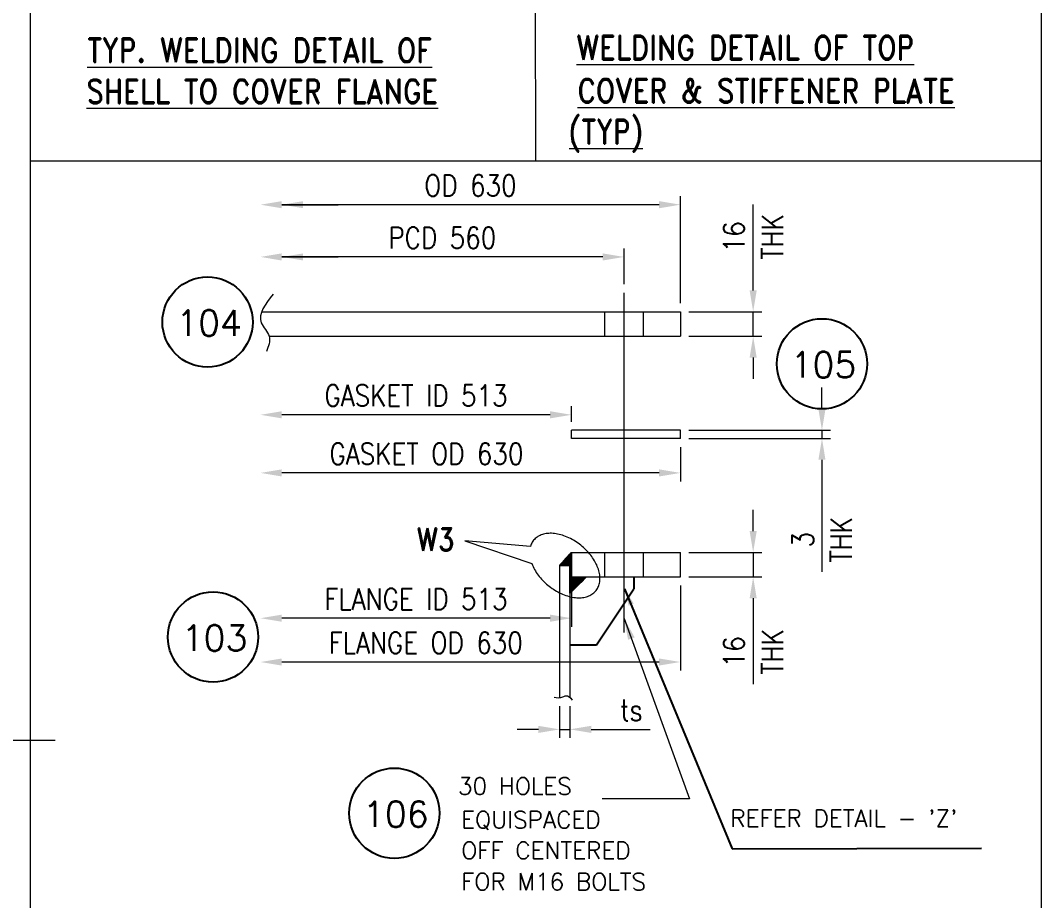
# Model space of a CAD drawing. Header units: inches. Extents: x -23478 to -9690, y -25762 to 11324.
# Drawn here: x -19582 to -18623, y 9472 to 10298 of the extents above; entities that cross this region are included whole.
import ezdxf
from ezdxf.enums import TextEntityAlignment as Align

# ---------------------------------------------------------------- set-up
doc = ezdxf.new("R2010")
doc.units = ezdxf.units.IN
doc.header["$LTSCALE"] = 200
doc.header["$MEASUREMENT"] = 0
for name, pattern in [('CENTER2', [1.125, 0.75, -0.125, 0.125, -0.125]), ('DASHED', [0.75, 0.5, -0.25]), ('HIDDEN', [0.375, 0.25, -0.125]), ('PHANTOM2', [1.25, 0.625, -0.125, 0.125, -0.125, 0.125, -0.125])]:
    doc.linetypes.add(name, pattern=pattern)
doc.layers.add('AM_5', color=3, linetype='Continuous', lineweight=15)
doc.layers.add('OBJECT', color=7, linetype='Continuous', lineweight=18)
doc.layers.add('DIMENSION', color=8, linetype='Continuous')
doc.layers.add('text', color=3, linetype='Continuous')
doc.styles.add('ROMAND', font='romand.shx', dxfattribs={"width": 0.8})
doc.styles.add('ROMANS', font='romans.shx', dxfattribs={"width": 0.85})
doc.styles.add('RS', font='ROMANS.shx', dxfattribs={"width": 0.8})
doc.dimstyles.new('A&A', dxfattribs={"dimscale": 8, "dimtxt": 2, "dimasz": 2, "dimexe": 0.7, "dimexo": 0.7, "dimgap": 0.7, "dimtad": 1, "dimzin": 12, "dimdsep": 46, "dimtxsty": 'ROMANS', "dimcen": 0.7, "dimclrd": 8, "dimclre": 8, "dimclrt": 3, "dimazin": 3, "dimtfac": 1, "dimtmove": 0, "dimatfit": 3, "dimfxl": 1, "dimarcsym": 0})
doc.dimstyles.new('VEP-8', dxfattribs={"dimscale": 8, "dimtxt": 2.5, "dimasz": 2.5, "dimexe": 1, "dimexo": 1, "dimgap": 1, "dimtad": 1, "dimdec": 1, "dimlfac": -1, "dimzin": 9, "dimdsep": 46, "dimtxsty": 'ROMANS', "dimcen": 0, "dimclrd": 256, "dimclre": 256, "dimclrt": 3, "dimadec": 0, "dimazin": 2, "dimtfac": 1, "dimtdec": 1, "dimtmove": 0, "dimatfit": 3, "dimfxl": 1, "dimlwd": -1, "dimlwe": -1, "dimarcsym": 1})
doc.dimstyles.new('VEP-8$0', dxfattribs={"dimscale": 8, "dimtxt": 2.5, "dimasz": 2.5, "dimexe": 1, "dimexo": 1, "dimgap": 1, "dimtad": 1, "dimdec": 1, "dimlfac": -1, "dimzin": 9, "dimdsep": 46, "dimtxsty": 'ROMANS', "dimcen": 0, "dimclrd": 256, "dimclre": 256, "dimclrt": 3, "dimadec": 0, "dimazin": 2, "dimtfac": 1, "dimtdec": 1, "dimtmove": 0, "dimatfit": 3, "dimfxl": 1, "dimlwd": -1, "dimlwe": -1, "dimarcsym": 1})

# ---------------------------------------------------------------- blocks, each defined once
blk = doc.blocks.new('*D82')
at = {"layer": 'AM_5', "color": 8, "transparency": 16777216}
for p, q in [((-18962.41, 10032.64), (-18962.41, 10133.09)), ((-18982.41, 10125.09), (-19336.53, 10125.09))]:
    blk.add_line(p, q, dxfattribs=at)
for points in [[(-19336.53, 10128.42), (-19336.53, 10121.75), (-19356.53, 10125.09)], [(-18982.41, 10128.42), (-18982.41, 10121.75), (-18962.41, 10125.09)]]:
    blk.add_solid(points, dxfattribs=at)
at = {"layer": 'Defpoints', "color": 0, "transparency": 16777216}
for p in [(-19356.53, 10125.09), (-19356.53, 10125.09), (-18962.41, 10024.64, 0.87)]:
    blk.add_point(p, dxfattribs=at)
at = {"layer": 'AM_5', "color": 3, "transparency": 16777216, "insert": (-19159.47, 10143.09), "char_height": 20, "attachment_point": 5, "style": 'ROMANS'}
blk.add_mtext('OD 630', dxfattribs=at)
blk = doc.blocks.new('*D83')
at = {"layer": 'AM_5', "color": 8, "transparency": 16777216}
for p, q in [((-19015.21, 10050.44), (-19015.21, 10084.06)), ((-19035.21, 10076.06), (-19336.53, 10076.06))]:
    blk.add_line(p, q, dxfattribs=at)
for points in [[(-19336.53, 10079.39), (-19336.53, 10072.72), (-19356.53, 10076.06)], [(-19035.21, 10079.39), (-19035.21, 10072.72), (-19015.21, 10076.06)]]:
    blk.add_solid(points, dxfattribs=at)
at = {"layer": 'Defpoints', "color": 0, "transparency": 16777216}
for p in [(-19356.53, 10076.06), (-19356.53, 10076.06), (-19015.21, 10042.44)]:
    blk.add_point(p, dxfattribs=at)
at = {"layer": 'AM_5', "color": 3, "transparency": 16777216, "insert": (-19185.87, 10094.06), "char_height": 20, "attachment_point": 5, "style": 'ROMANS'}
blk.add_mtext('PCD 560', dxfattribs=at)
blk = doc.blocks.new('*D84')
at = {"layer": 'AM_5', "color": 8, "transparency": 16777216}
for p, q in [((-19064.64, 9767.75), (-19064.64, 9729.06)), ((-19084.64, 9737.06), (-19336.53, 9737.06))]:
    blk.add_line(p, q, dxfattribs=at)
for points in [[(-19336.53, 9740.39), (-19336.53, 9733.73), (-19356.53, 9737.06)], [(-19084.64, 9740.39), (-19084.64, 9733.73), (-19064.64, 9737.06)]]:
    blk.add_solid(points, dxfattribs=at)
at = {"layer": 'Defpoints', "color": 0, "transparency": 16777216}
for p in [(-19064.64, 9775.75, 0.87), (-19356.53, 9737.06), (-19356.53, 9737.06)]:
    blk.add_point(p, dxfattribs=at)
at = {"layer": 'AM_5', "color": 3, "transparency": 16777216, "insert": (-19210.59, 9755.06), "char_height": 20, "attachment_point": 5, "style": 'ROMANS'}
blk.add_mtext('FLANGE ID 513 ', dxfattribs=at)
blk = doc.blocks.new('*D85')
at = {"layer": 'AM_5', "color": 8, "transparency": 16777216}
for p, q in [((-18962.41, 9767.75), (-18962.41, 9687.94)), ((-18982.41, 9695.94), (-19336.53, 9695.94))]:
    blk.add_line(p, q, dxfattribs=at)
for points in [[(-19336.53, 9699.28), (-19336.53, 9692.61), (-19356.53, 9695.94)], [(-18982.41, 9699.28), (-18982.41, 9692.61), (-18962.41, 9695.94)]]:
    blk.add_solid(points, dxfattribs=at)
at = {"layer": 'Defpoints', "color": 0, "transparency": 16777216}
for p in [(-18962.41, 9775.75, 0.87), (-19356.53, 9695.94), (-19356.53, 9695.94)]:
    blk.add_point(p, dxfattribs=at)
at = {"layer": 'AM_5', "color": 3, "transparency": 16777216, "insert": (-19201.36, 9713.94), "char_height": 20, "attachment_point": 5, "style": 'ROMANS'}
blk.add_mtext('FLANGE OD 630', dxfattribs=at)
blk = doc.blocks.new('*D86')
at = {"layer": 'AM_5', "color": 8, "transparency": 16777216}
for p, q in [((-18894.05, 10044.64), (-18894.05, 10125.16)), ((-18954.41, 10024.64), (-18886.05, 10024.64)), ((-18894.05, 10001.6), (-18894.05, 10024.64)), ((-18954.41, 10001.6), (-18886.05, 10001.6)), ((-18894.05, 9981.6), (-18894.05, 9961.6))]:
    blk.add_line(p, q, dxfattribs=at)
for points in [[(-18897.39, 10044.64), (-18890.72, 10044.64), (-18894.05, 10024.64)], [(-18897.39, 9981.6), (-18890.72, 9981.6), (-18894.05, 10001.6)]]:
    blk.add_solid(points, dxfattribs=at)
at = {"layer": 'Defpoints', "color": 0, "transparency": 16777216}
for p in [(-18962.41, 10024.64, 0.87), (-18962.41, 10001.6, 0.87), (-18894.05, 10001.6)]:
    blk.add_point(p, dxfattribs=at)
at = {"layer": 'AM_5', "color": 3, "transparency": 16777216, "char_height": 20, "attachment_point": 5, "rotation": 90, "style": 'ROMANS'}
for s, insert in [('THK', (-18876.05, 10094.9)), ('16', (-18912.05, 10094.9))]:
    blk.add_mtext(s, dxfattribs=dict(at, insert=insert))
blk = doc.blocks.new('*D87')
at = {"layer": 'AM_5', "color": 8, "transparency": 16777216}
for p, q in [((-18829.49, 9933.4), (-18829.49, 9953.4)), ((-18954.41, 9913.4), (-18821.49, 9913.4)), ((-18829.49, 9913.4), (-18829.49, 9905.67)), ((-18954.41, 9905.67), (-18821.49, 9905.67)), ((-18829.49, 9885.67), (-18829.49, 9780.45))]:
    blk.add_line(p, q, dxfattribs=at)
for points in [[(-18832.83, 9933.4), (-18826.16, 9933.4), (-18829.49, 9913.4)], [(-18832.83, 9885.67), (-18826.16, 9885.67), (-18829.49, 9905.67)]]:
    blk.add_solid(points, dxfattribs=at)
at = {"layer": 'Defpoints', "color": 0, "transparency": 16777216}
for p in [(-18962.41, 9913.4, 0.87), (-18829.49, 9913.4), (-18962.41, 9905.67, 0.87)]:
    blk.add_point(p, dxfattribs=at)
at = {"layer": 'AM_5', "color": 3, "transparency": 16777216, "char_height": 20, "attachment_point": 5, "rotation": 90, "style": 'ROMANS'}
for s, insert in [('THK', (-18811.49, 9810.71)), ('3', (-18847.49, 9810.71))]:
    blk.add_mtext(s, dxfattribs=dict(at, insert=insert))
blk = doc.blocks.new('*D88')
at = {"layer": 'AM_5', "color": 8, "transparency": 16777216}
for p, q in [((-18894.05, 9818.79), (-18894.05, 9838.79)), ((-18954.41, 9798.79), (-18886.05, 9798.79)), ((-18894.05, 9798.79), (-18894.05, 9775.75)), ((-18954.41, 9775.75), (-18886.05, 9775.75)), ((-18894.05, 9755.75), (-18894.05, 9675.22))]:
    blk.add_line(p, q, dxfattribs=at)
for points in [[(-18897.39, 9818.79), (-18890.72, 9818.79), (-18894.05, 9798.79)], [(-18897.39, 9755.75), (-18890.72, 9755.75), (-18894.05, 9775.75)]]:
    blk.add_solid(points, dxfattribs=at)
at = {"layer": 'Defpoints', "color": 0, "transparency": 16777216}
for p in [(-18962.41, 9798.79, 0.87), (-18962.41, 9775.75, 0.87), (-18894.05, 9775.75)]:
    blk.add_point(p, dxfattribs=at)
at = {"layer": 'AM_5', "color": 3, "transparency": 16777216, "char_height": 20, "attachment_point": 5, "rotation": 90, "style": 'ROMANS'}
for s, insert in [('THK', (-18876.05, 9705.48)), ('16\\P', (-18912.05, 9705.48))]:
    blk.add_mtext(s, dxfattribs=dict(at, insert=insert))
blk = doc.blocks.new('*D89')
at = {"layer": 'AM_5', "color": 8, "transparency": 16777216}
for p, q in [((-19064.64, 9921.4), (-19064.64, 9935.91)), ((-19084.64, 9927.91), (-19336.53, 9927.91))]:
    blk.add_line(p, q, dxfattribs=at)
for points in [[(-19336.53, 9931.24), (-19336.53, 9924.57), (-19356.53, 9927.91)], [(-19084.64, 9931.24), (-19084.64, 9924.57), (-19064.64, 9927.91)]]:
    blk.add_solid(points, dxfattribs=at)
at = {"layer": 'Defpoints', "color": 0, "transparency": 16777216}
for p in [(-19356.53, 9927.91), (-19356.53, 9927.91), (-19064.64, 9913.4, 0.87)]:
    blk.add_point(p, dxfattribs=at)
at = {"layer": 'AM_5', "color": 3, "transparency": 16777216, "insert": (-19210.59, 9945.91), "char_height": 20, "attachment_point": 5, "style": 'ROMANS'}
blk.add_mtext('GASKET ID 513', dxfattribs=at)
blk = doc.blocks.new('*D90')
at = {"layer": 'AM_5', "color": 8, "transparency": 16777216}
for p, q in [((-18962.41, 9897.67), (-18962.41, 9865.39)), ((-18982.41, 9873.39), (-19336.53, 9873.39))]:
    blk.add_line(p, q, dxfattribs=at)
for points in [[(-19336.53, 9876.73), (-19336.53, 9870.06), (-19356.53, 9873.39)], [(-18982.41, 9876.73), (-18982.41, 9870.06), (-18962.41, 9873.39)]]:
    blk.add_solid(points, dxfattribs=at)
at = {"layer": 'Defpoints', "color": 0, "transparency": 16777216}
for p in [(-18962.41, 9905.67, 0.87), (-19356.53, 9873.39), (-19356.53, 9873.39)]:
    blk.add_point(p, dxfattribs=at)
at = {"layer": 'AM_5', "color": 3, "transparency": 16777216, "insert": (-19200.76, 9891.39), "char_height": 20, "attachment_point": 5, "style": 'ROMANS'}
blk.add_mtext('GASKET OD 630', dxfattribs=at)
blk = doc.blocks.new('*D91')
at = {"layer": 'AM_5', "color": 8, "transparency": 16777216}
for p, q in [((-19075.71, 9654.45), (-19075.71, 9624.74)), ((-19066.11, 9654.65), (-19066.11, 9624.74)), ((-19095.71, 9632.74), (-19115.71, 9632.74)), ((-19075.71, 9632.74), (-19066.11, 9632.74)), ((-19046.11, 9632.74), (-18990.68, 9632.74))]:
    blk.add_line(p, q, dxfattribs=at)
for points in [[(-19095.71, 9636.08), (-19095.71, 9629.41), (-19075.71, 9632.74)], [(-19046.11, 9636.08), (-19046.11, 9629.41), (-19066.11, 9632.74)]]:
    blk.add_solid(points, dxfattribs=at)
at = {"layer": 'Defpoints', "color": 0, "transparency": 16777216}
for p in [(-19075.71, 9662.45, 0.87), (-19066.11, 9662.65), (-19066.11, 9632.74)]:
    blk.add_point(p, dxfattribs=at)
at = {"layer": 'AM_5', "color": 3, "transparency": 16777216, "insert": (-19008.39, 9650.74), "char_height": 20, "attachment_point": 5, "style": 'ROMANS'}
blk.add_mtext('ts', dxfattribs=at)

msp = doc.modelspace()

# ---------------------------------------------------------------- hatches: boundary and pattern name
at = {"layer": 'DIMENSION', "linetype": 'DASHED'}
h = msp.add_hatch(dxfattribs=at)
h.set_pattern_fill('ANSI37', color=5, scale=0.5, angle=180)
h.paths.add_polyline_path([(-19066.11, 9760.56), (-19050.72, 9775.75), (-19064.64, 9775.75), (-19064.64, 9798.79), (-19075.71, 9786.47), (-19066.11, 9786.47)])
h.paths.add_polyline_path([(-19312.33, 9770.06), (-19108.85, 9770.06), (-19108.85, 9740.06), (-19312.33, 9740.06)], flags=9)

# ---------------------------------------------------------------- linework, layer by layer
at = {"layer": 'DIMENSION', "color": 7, "linetype": 'DASHED'}
for p, q in [((-19006.11, 9775.75, -2.16), (-19006.11, 9764.56, -2.16)), ((-19041.11, 9712.06, -2.16), (-19006.11, 9764.56, -2.16)), ((-19066.11, 9712.06, -2.16), (-19041.11, 9712.06, -2.16))]:
    msp.add_line(p, q, dxfattribs=at)
at = {"layer": 'OBJECT', "color": 252, "lineweight": 15}
for p, q in [((-19572.66, 11204.03), (-19572.66, 7731.27, 0.02)), ((-19098.04, 10166.17, 0.81), (-19100.94, 11199.9, 0.04)), ((-18623.33, 8237.31, 2), (-18623.34, 11204.03)), ((-19572.75, 10166.17, 0.11), (-18623.33, 10166.18, 1.51)), ((-20946.36, 9622.74, -3.03), (-19549.26, 9622.74))]:
    msp.add_line(p, q, dxfattribs=at)
at = {"layer": 'OBJECT', "color": 1, "linetype": 'CENTER2', "lineweight": 15, "ltscale": 12}
msp.add_line((-19015.21, 9723.71, -2.16), (-19015.21, 10042.44, -3.03), dxfattribs=at)
at = {"layer": 'OBJECT', "lineweight": 15}
for p, q in [((-19355.42, 10024.64, -2.16), (-18962.41, 10024.64, -2.16)), ((-19033.45, 10001.6, -2.16), (-19033.45, 10024.64, -2.16)), ((-18996.97, 10001.6, -2.16), (-18996.97, 10024.64, -2.16)), ((-18962.41, 10024.64, -2.16), (-18962.41, 10001.6, -2.16)), ((-19348.42, 10001.6, -2.16), (-18962.41, 10001.6, -2.16)), ((-19064.64, 9798.79, -2.16), (-18962.41, 9798.79, -2.16)), ((-19064.64, 9798.79, -2.16), (-19064.64, 9775.75, -2.16)), ((-19033.45, 9775.75, -2.16), (-19033.45, 9798.79, -2.16)), ((-18996.97, 9775.75, -2.16), (-18996.97, 9798.79, -2.16)), ((-18962.41, 9775.75, -2.16), (-18962.41, 9798.79, -2.16)), ((-19075.71, 9786.47, -2.16), (-19066.11, 9786.47, -2.16)), ((-19066.11, 9786.47, -2.16), (-19066.11, 9662.65, -2.16)), ((-19064.64, 9775.75, -2.16), (-18962.41, 9775.75, -2.16))]:
    msp.add_line(p, q, dxfattribs=at)
at = {"layer": 'OBJECT', "lineweight": 15, "ltscale": 0.8}
for p, q in [((-19064.64, 9905.67, -2.16), (-19064.64, 9913.4, -2.16)), ((-18962.41, 9913.4, -2.16), (-19064.64, 9913.4, -2.16)), ((-18962.41, 9905.67, -2.16), (-18962.41, 9913.4, -2.16)), ((-18962.41, 9905.67, -2.16), (-19064.64, 9905.67, -2.16)), ((-19075.71, 9786.47, -2.16), (-19064.64, 9798.79, -2.16)), ((-19066.11, 9760.56, -2.16), (-19050.72, 9775.75, -2.16))]:
    msp.add_line(p, q, dxfattribs=at)
at = {"layer": 'OBJECT', "color": 252, "linetype": 'PHANTOM2', "lineweight": 15, "ltscale": 5}
for p, q in [((-19103.2, 9804.21, -2.16), (-19164.61, 9809.54, -2.16)), ((-19164.61, 9809.54, -2.16), (-19101.87, 9788.31, -2.16))]:
    msp.add_line(p, q, dxfattribs=at)
at = {"layer": 'OBJECT', "linetype": 'HIDDEN', "lineweight": 15, "ltscale": 8}
msp.add_line((-19075.71, 9786.47, -2.16), (-19075.71, 9662.45, -2.16), dxfattribs=at)
at = {"layer": 'OBJECT', "color": 252, "linetype": 'PHANTOM2', "lineweight": 15, "ltscale": 5}
msp.add_ellipse((-19070.91, 9786.47, -2.16), major_axis=(-29.29, 23.62), ratio=0.645571, start_param=0.834892, end_param=6.55262, dxfattribs=at)
at = {"layer": 'OBJECT', "lineweight": 15, "ltscale": 0.8}
for points in [[(-19344.72, 10040.99, -3.03), (-19355.82, 10014.31, -3.03), (-19348.42, 10001.6, -2.16), (-19350.89, 9987.21, -3.03)], [(-19080.98, 9662.91, -3.03), (-19072.6, 9663.12, -3.03), (-19069.77, 9664.27, -3.03), (-19063.91, 9660.29, -3.03)]]:
    msp.add_spline(points, degree=3, dxfattribs=at)
at = {"layer": 'text', "color": 4}
for centre in [(-19406.22, 10014.96, -3.03), (-18829.49, 9975.76, -3.03), (-19401.03, 9719.4, -3.03), (-19230.88, 9554.05, -2.88)]:
    msp.add_circle(centre, 42.36, dxfattribs=at)

# ---------------------------------------------------------------- texts
at = {"layer": 'DIMENSION', "color": 3, "style": 'ROMANS'}
for s, p in [('104', (-19404.85, 10014.07, -3.03)), ('105', (-18828.12, 9974.87, -3.03)), ('103', (-19399.66, 9718.51, -3.03)), ('106', (-19229.51, 9553.16, -2.88))]:
    msp.add_text(s, height=24, dxfattribs=at).set_placement(p, align=Align.MIDDLE_CENTER)
at = {"layer": 'OBJECT', "color": 3, "lineweight": 15, "style": 'RS'}
for s, p in [('30 HOLES ', (-19171.19, 9571.5, -3.03)), ("REFER DETAIL - 'Z'", (-18915.57, 9541.35)), ('EQUISPACED', (-19168.11, 9539.96, -3.03)), ('OFF CENTERED', (-19168.11, 9511.14, -3.03)), ('FOR M16 BOLTS', (-19168.11, 9481.85, -3.03))]:
    msp.add_text(s, height=16, dxfattribs=at).set_placement(p)
at = {"layer": 'text', "color": 3, "lineweight": 15, "style": 'ROMAND', "width": 0.85}
for s, height, p in [('%%UTYP. WELDING DETAIL OF', 22.6022, (-19519.1, 10258.68, 0.04)), ('%%UWELDING DETAIL OF TOP', 22.6022, (-19059.94, 10261.12, 0.04)), ('%%USHELL TO COVER FLANGE', 22.6022, (-19519.95, 10220.09, 0.04)), ('%%UCOVER & STIFFENER PLATE', 22.6022, (-19058.93, 10220.72, 0.04)), ('%%U(TYP)', 22.602, (-19066.8, 10182.35, 0.82))]:
    msp.add_text(s, height=height, rotation=0.00011, dxfattribs=at).set_placement(p)
at = {"layer": 'text', "color": 2, "lineweight": 15, "style": 'ROMAND', "width": 0.85}
msp.add_text('W3', height=21.251, rotation=359.99989, dxfattribs=at).set_placement((-19192.1, 9810.96, -2.16), align=Align.MIDDLE_CENTER)

# ---------------------------------------------------------------- dimensions: what is measured, and where the dimension line sits
at = {"layer": 'AM_5'}
for base, p1, p2, text, override, picture, middle in [((-19356.53, 10125.09, -3.03), (-18962.41, 10024.64, -2.16), (-19356.53, 10125.09, -3.03), 'OD 630', {"dimtxt": 2.5, "dimtxsty": 'ROMANS', "dimclrd": 8, "dimclre": 8, "dimtfill": 0}, '*D82', (-19159.47, 10143.09, -3.03)), ((-19356.53, 9927.91, -3.03), (-19064.64, 9913.4, -2.16), (-19356.53, 9927.91, -3.03), 'GASKET ID 513', {"dimtxt": 2.5, "dimtxsty": 'ROMANS', "dimclrd": 8, "dimclre": 8, "dimtfill": 0}, '*D89', (-19210.59, 9945.91, -3.03)), ((-19356.53, 9737.06, -3.03), (-19064.64, 9775.75, -2.16), (-19356.53, 9737.06, -3.03), 'FLANGE ID 513 ', {"dimtxt": 2.5, "dimtxsty": 'ROMANS', "dimclrd": 8, "dimclre": 8, "dimtfill": 0}, '*D84', (-19210.59, 9755.06, -3.03)), ((-19066.11, 9632.74, -3.03), (-19075.71, 9662.45, -2.16), (-19066.11, 9662.65, -3.03), 'ts', {"dimclrd": 8, "dimclre": 8}, '*D91', (-19008.39, 9650.74, -3.03))]:
    dim = msp.add_linear_dim(base=base, p1=p1, p2=p2, text=text, dimstyle='VEP-8$0', override=override, dxfattribs=at)
    dim.commit()
    dim.dimension.update_dxf_attribs({"geometry": picture, "text_midpoint": middle})
for base, p1, p2, text, picture, middle in [((-19356.53, 10076.06, -3.03), (-19015.21, 10042.44, -3.03), (-19356.53, 10076.06, -3.03), 'PCD 560', '*D83', (-19185.87, 10076.06, -3.03)), ((-19356.53, 9873.39, -3.03), (-18962.41, 9905.67, -2.16), (-19356.53, 9873.39, -3.03), 'GASKET OD 630', '*D90', (-19200.76, 9873.39, -3.03)), ((-19356.53, 9695.94, -3.03), (-18962.41, 9775.75, -2.16), (-19356.53, 9695.94, -3.03), 'FLANGE OD 630', '*D85', (-19201.36, 9695.94, -3.03))]:
    dim = msp.add_linear_dim(base=base, p1=p1, p2=p2, text=text, dimstyle='VEP-8$0', override={"dimtxt": 2.5, "dimtxsty": 'ROMANS', "dimclrd": 8, "dimclre": 8, "dimtfill": 0}, dxfattribs=at)
    dim.commit()
    dim.dimension.update_dxf_attribs({"geometry": picture, "text_midpoint": middle, "dimtype": 160})
for base, p1, p2, text, override, picture, middle in [((-18894.05, 10001.6, -3.03), (-18962.41, 10024.64, -2.16), (-18962.41, 10001.6, -2.16), '16\\XTHK', {"dimtxt": 2.5, "dimtxsty": 'ROMANS', "dimclrd": 8, "dimclre": 8, "dimtfill": 0}, '*D86', (-18894.05, 10094.9, -3.03)), ((-18829.49, 9913.4, -3.03), (-18962.41, 9905.67, -2.16), (-18962.41, 9913.4, -2.16), '3\\XTHK', {"dimclrd": 8, "dimclre": 8}, '*D87', (-18829.49, 9810.71, -3.03)), ((-18894.05, 9775.75, -3.03), (-18962.41, 9798.79, -2.16), (-18962.41, 9775.75, -2.16), '16\\P\\XTHK', {"dimtxt": 2.5, "dimtxsty": 'ROMANS', "dimclrd": 8, "dimclre": 8, "dimtfill": 0}, '*D88', (-18894.05, 9705.48, -3.03))]:
    dim = msp.add_linear_dim(base=base, p1=p1, p2=p2, angle=90, text=text, dimstyle='VEP-8$0', override=override, dxfattribs=at)
    dim.commit()
    dim.dimension.update_dxf_attribs({"geometry": picture, "text_midpoint": middle, "dimtype": 160})

# ---------------------------------------------------------------- leaders
msp.add_leader([(-19014.69, 9764.56), (-18913.85, 9520.76), (-18679.79, 9521.39)], dimstyle='A&A', override={"dimscale": 8})
for points in [[(-19336.53, 10125.09, -3.03), (-19283.65, 10125.09, -3.03)], [(-19336.53, 10076.06, -3.03), (-19283.59, 10076.06, -3.03)], [(-19015.21, 9736.78, -2.16), (-18953.73, 9567.59, -2.16), (-19035.91, 9567.59, -2.16)]]:
    msp.add_leader(points, dimstyle='VEP-8', override={"dimclrd": 8, "dimclre": 8}, dxfattribs=at)

doc.saveas('drawing.dxf')
